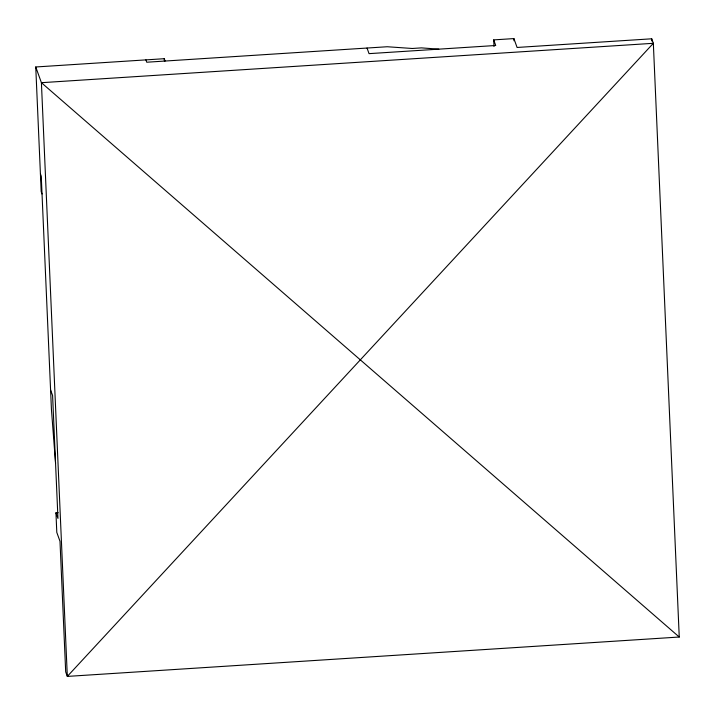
<?xml version="1.0" encoding="UTF-8"?>
<svg xmlns="http://www.w3.org/2000/svg" width="715" height="715" viewBox="0 0 715 715"><rect width="100%" height="100%" fill="white"/><g stroke="black" fill="none" stroke-linecap="round" stroke-linejoin="round"><path stroke-width="1.07" d="M42.033 193.988L41.193 191.656L35.75 66.978L164.253 58.702L165.094 61.034M493.994 46.448L493.707 39.888L513.897 38.592L517.088 47.458L651.714 38.798L653.34 43.302L679.25 637.029L67.317 676.408L65.691 671.894L59.997 541.282L56.798 532.407L55.949 512.816L58.156 512.673M679.25 637.029L41.407 82.69L35.75 66.978M493.707 39.888L495.718 45.492L369.047 53.643L367.036 48.039M438.813 49.156L421.448 47.878L412.269 48.477L387.226 46.743L146.736 62.223L145.896 59.881M40.415 173.843L41.255 176.176L51.435 409.507L55.556 463.204M50.577 389.916L52.597 395.52L57.96 518.42L55.949 512.816M651.714 38.798L651.812 41.005M513.897 38.592L513.996 40.809M164.253 58.702L164.352 60.882M653.34 43.302L67.317 676.408L41.407 82.69L653.34 43.302"/></g></svg>
